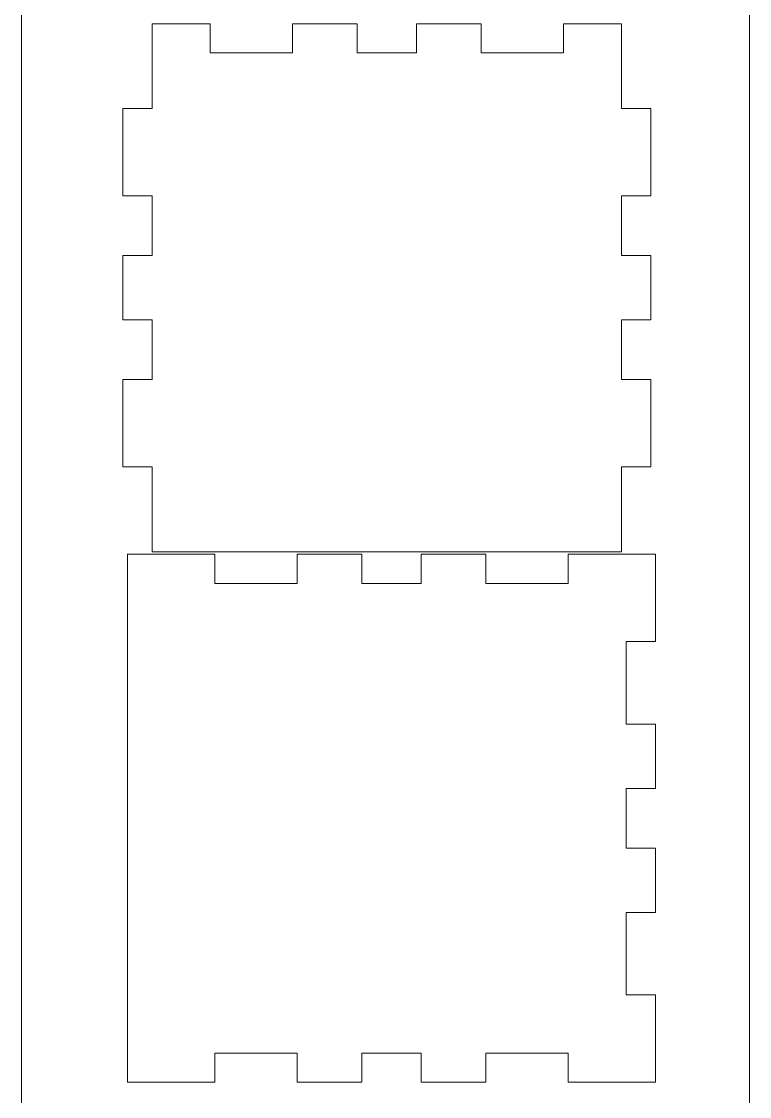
# Model space of a CAD drawing. Header units: inches. Extents: x -60.4 to -14.9, y -20.3 to 14.1.
# Drawn here: x -46.51 to -40.64, y -4.78 to 3.89 of the extents above; entities that cross this region are included whole.
import ezdxf

# ---------------------------------------------------------------- set-up
doc = ezdxf.new("R2010")
doc.units = ezdxf.units.IN
doc.header["$MEASUREMENT"] = 0
doc.layers.add('Master Desktop', color=7, linetype='Continuous', plot=False)

msp = doc.modelspace()

# ---------------------------------------------------------------- linework, layer by layer
at = {"layer": 'Master Desktop', "lineweight": 9}
msp.add_lwpolyline([(-46.51, -9.2133), (-40.6429, -9.2133), (-40.6429, 14.0724), (-46.51, 14.0724), (-46.51, -9.2133)], close=True, dxfattribs=at)
for points, knots in [([(-42.1421, -0.386), (-42.1421, -0.386), (-41.6741, -0.386), (-41.6741, -0.386), (-41.6741, -0.386), (-41.6741, -0.386), (-41.6741, 0.298), (-41.6741, 0.298), (-41.6741, 0.298), (-41.6741, 0.298), (-41.4381, 0.298), (-41.4381, 0.298), (-41.4381, 0.298), (-41.4381, 0.298), (-41.4381, 1.002), (-41.4381, 1.002), (-41.4381, 1.002), (-41.4381, 1.002), (-41.6741, 1.002), (-41.6741, 1.002), (-41.6741, 1.002), (-41.6741, 1.002), (-41.6741, 1.482), (-41.6741, 1.482), (-41.6741, 1.482), (-41.6741, 1.482), (-41.4381, 1.482), (-41.4381, 1.482), (-41.4381, 1.482), (-41.4381, 1.482), (-41.4381, 2.002), (-41.4381, 2.002), (-41.4381, 2.002), (-41.4381, 2.002), (-41.6741, 2.002), (-41.6741, 2.002), (-41.6741, 2.002), (-41.6741, 2.002), (-41.6741, 2.482), (-41.6741, 2.482), (-41.6741, 2.482), (-41.6741, 2.482), (-41.4381, 2.482), (-41.4381, 2.482), (-41.4381, 2.482), (-41.4381, 2.482), (-41.4381, 3.186), (-41.4381, 3.186), (-41.4381, 3.186), (-41.4381, 3.186), (-41.6741, 3.186), (-41.6741, 3.186), (-41.6741, 3.186), (-41.6741, 3.186), (-41.6741, 3.87), (-41.6741, 3.87), (-41.6741, 3.87), (-41.6741, 3.87), (-42.1421, 3.87), (-42.1421, 3.87), (-42.1421, 3.87), (-42.1421, 3.87), (-42.1421, 3.634), (-42.1421, 3.634), (-42.1421, 3.634), (-42.1421, 3.634), (-42.8061, 3.634), (-42.8061, 3.634), (-42.8061, 3.634), (-42.8061, 3.634), (-42.8061, 3.87), (-42.8061, 3.87), (-42.8061, 3.87), (-42.8061, 3.87), (-43.3261, 3.87), (-43.3261, 3.87), (-43.3261, 3.87), (-43.3261, 3.87), (-43.3261, 3.634), (-43.3261, 3.634), (-43.3261, 3.634), (-43.3261, 3.634), (-43.8061, 3.634), (-43.8061, 3.634), (-43.8061, 3.634), (-43.8061, 3.634), (-43.8061, 3.87), (-43.8061, 3.87), (-43.8061, 3.87), (-43.8061, 3.87), (-44.3261, 3.87), (-44.3261, 3.87), (-44.3261, 3.87), (-44.3261, 3.87), (-44.3261, 3.634), (-44.3261, 3.634), (-44.3261, 3.634), (-44.3261, 3.634), (-44.9901, 3.634), (-44.9901, 3.634), (-44.9901, 3.634), (-44.9901, 3.634), (-44.9901, 3.87), (-44.9901, 3.87), (-44.9901, 3.87), (-44.9901, 3.87), (-45.4581, 3.87), (-45.4581, 3.87), (-45.4581, 3.87), (-45.4581, 3.87), (-45.4581, 3.186), (-45.4581, 3.186), (-45.4581, 3.186), (-45.4581, 3.186), (-45.6941, 3.186), (-45.6941, 3.186), (-45.6941, 3.186), (-45.6941, 3.186), (-45.6941, 2.482), (-45.6941, 2.482), (-45.6941, 2.482), (-45.6941, 2.482), (-45.4581, 2.482), (-45.4581, 2.482), (-45.4581, 2.482), (-45.4581, 2.482), (-45.4581, 2.002), (-45.4581, 2.002), (-45.4581, 2.002), (-45.4581, 2.002), (-45.6941, 2.002), (-45.6941, 2.002), (-45.6941, 2.002), (-45.6941, 2.002), (-45.6941, 1.482), (-45.6941, 1.482), (-45.6941, 1.482), (-45.6941, 1.482), (-45.4581, 1.482), (-45.4581, 1.482), (-45.4581, 1.482), (-45.4581, 1.482), (-45.4581, 1.002), (-45.4581, 1.002), (-45.4581, 1.002), (-45.4581, 1.002), (-45.6941, 1.002), (-45.6941, 1.002), (-45.6941, 1.002), (-45.6941, 1.002), (-45.6941, 0.298), (-45.6941, 0.298), (-45.6941, 0.298), (-45.6941, 0.298), (-45.4581, 0.298), (-45.4581, 0.298), (-45.4581, 0.298), (-45.4581, 0.298), (-45.4581, -0.386), (-45.4581, -0.386), (-45.4581, -0.386), (-45.4581, -0.386), (-44.9901, -0.386), (-44.9901, -0.386), (-44.9901, -0.386), (-44.9901, -0.386), (-42.1421, -0.386), (-42.1421, -0.386)], [0, 0, 0, 0, 0.023256, 0.023256, 0.023256, 0.023256, 0.046512, 0.046512, 0.046512, 0.046512, 0.069767, 0.069767, 0.069767, 0.069767, 0.093023, 0.093023, 0.093023, 0.093023, 0.116279, 0.116279, 0.116279, 0.116279, 0.139535, 0.139535, 0.139535, 0.139535, 0.162791, 0.162791, 0.162791, 0.162791, 0.186047, 0.186047, 0.186047, 0.186047, 0.209302, 0.209302, 0.209302, 0.209302, 0.232558, 0.232558, 0.232558, 0.232558, 0.255814, 0.255814, 0.255814, 0.255814, 0.27907, 0.27907, 0.27907, 0.27907, 0.302326, 0.302326, 0.302326, 0.302326, 0.325581, 0.325581, 0.325581, 0.325581, 0.348837, 0.348837, 0.348837, 0.348837, 0.372093, 0.372093, 0.372093, 0.372093, 0.395349, 0.395349, 0.395349, 0.395349, 0.418605, 0.418605, 0.418605, 0.418605, 0.44186, 0.44186, 0.44186, 0.44186, 0.465116, 0.465116, 0.465116, 0.465116, 0.488372, 0.488372, 0.488372, 0.488372, 0.511628, 0.511628, 0.511628, 0.511628, 0.534884, 0.534884, 0.534884, 0.534884, 0.55814, 0.55814, 0.55814, 0.55814, 0.581395, 0.581395, 0.581395, 0.581395, 0.604651, 0.604651, 0.604651, 0.604651, 0.627907, 0.627907, 0.627907, 0.627907, 0.651163, 0.651163, 0.651163, 0.651163, 0.674419, 0.674419, 0.674419, 0.674419, 0.697674, 0.697674, 0.697674, 0.697674, 0.72093, 0.72093, 0.72093, 0.72093, 0.744186, 0.744186, 0.744186, 0.744186, 0.767442, 0.767442, 0.767442, 0.767442, 0.790698, 0.790698, 0.790698, 0.790698, 0.813953, 0.813953, 0.813953, 0.813953, 0.837209, 0.837209, 0.837209, 0.837209, 0.860465, 0.860465, 0.860465, 0.860465, 0.883721, 0.883721, 0.883721, 0.883721, 0.906977, 0.906977, 0.906977, 0.906977, 0.930233, 0.930233, 0.930233, 0.930233, 0.953488, 0.953488, 0.953488, 0.953488, 1, 1, 1, 1]), ([(-45.6563, -3.959), (-45.6563, -3.959), (-45.6563, -4.663), (-45.6563, -4.663), (-45.6563, -4.663), (-45.6563, -4.663), (-44.9523, -4.663), (-44.9523, -4.663), (-44.9523, -4.663), (-44.9523, -4.663), (-44.9523, -4.427), (-44.9523, -4.427), (-44.9523, -4.427), (-44.9523, -4.427), (-44.2883, -4.427), (-44.2883, -4.427), (-44.2883, -4.427), (-44.2883, -4.427), (-44.2883, -4.663), (-44.2883, -4.663), (-44.2883, -4.663), (-44.2883, -4.663), (-43.7683, -4.663), (-43.7683, -4.663), (-43.7683, -4.663), (-43.7683, -4.663), (-43.7683, -4.427), (-43.7683, -4.427), (-43.7683, -4.427), (-43.7683, -4.427), (-43.2883, -4.427), (-43.2883, -4.427), (-43.2883, -4.427), (-43.2883, -4.427), (-43.2883, -4.663), (-43.2883, -4.663), (-43.2883, -4.663), (-43.2883, -4.663), (-42.7683, -4.663), (-42.7683, -4.663), (-42.7683, -4.663), (-42.7683, -4.663), (-42.7683, -4.427), (-42.7683, -4.427), (-42.7683, -4.427), (-42.7683, -4.427), (-42.1043, -4.427), (-42.1043, -4.427), (-42.1043, -4.427), (-42.1043, -4.427), (-42.1043, -4.663), (-42.1043, -4.663), (-42.1043, -4.663), (-42.1043, -4.663), (-41.4003, -4.663), (-41.4003, -4.663), (-41.4003, -4.663), (-41.4003, -4.663), (-41.4003, -3.959), (-41.4003, -3.959), (-41.4003, -3.959), (-41.4003, -3.959), (-41.6363, -3.959), (-41.6363, -3.959), (-41.6363, -3.959), (-41.6363, -3.959), (-41.6363, -3.295), (-41.6363, -3.295), (-41.6363, -3.295), (-41.6363, -3.295), (-41.4003, -3.295), (-41.4003, -3.295), (-41.4003, -3.295), (-41.4003, -3.295), (-41.4003, -2.775), (-41.4003, -2.775), (-41.4003, -2.775), (-41.4003, -2.775), (-41.6363, -2.775), (-41.6363, -2.775), (-41.6363, -2.775), (-41.6363, -2.775), (-41.6363, -2.295), (-41.6363, -2.295), (-41.6363, -2.295), (-41.6363, -2.295), (-41.4003, -2.295), (-41.4003, -2.295), (-41.4003, -2.295), (-41.4003, -2.295), (-41.4003, -1.775), (-41.4003, -1.775), (-41.4003, -1.775), (-41.4003, -1.775), (-41.6363, -1.775), (-41.6363, -1.775), (-41.6363, -1.775), (-41.6363, -1.775), (-41.6363, -1.111), (-41.6363, -1.111), (-41.6363, -1.111), (-41.6363, -1.111), (-41.4003, -1.111), (-41.4003, -1.111), (-41.4003, -1.111), (-41.4003, -1.111), (-41.4003, -0.407), (-41.4003, -0.407), (-41.4003, -0.407), (-41.4003, -0.407), (-42.1043, -0.407), (-42.1043, -0.407), (-42.1043, -0.407), (-42.1043, -0.407), (-42.1043, -0.643), (-42.1043, -0.643), (-42.1043, -0.643), (-42.1043, -0.643), (-42.7683, -0.643), (-42.7683, -0.643), (-42.7683, -0.643), (-42.7683, -0.643), (-42.7683, -0.407), (-42.7683, -0.407), (-42.7683, -0.407), (-42.7683, -0.407), (-43.2883, -0.407), (-43.2883, -0.407), (-43.2883, -0.407), (-43.2883, -0.407), (-43.2883, -0.643), (-43.2883, -0.643), (-43.2883, -0.643), (-43.2883, -0.643), (-43.7683, -0.643), (-43.7683, -0.643), (-43.7683, -0.643), (-43.7683, -0.643), (-43.7683, -0.407), (-43.7683, -0.407), (-43.7683, -0.407), (-43.7683, -0.407), (-44.2883, -0.407), (-44.2883, -0.407), (-44.2883, -0.407), (-44.2883, -0.407), (-44.2883, -0.643), (-44.2883, -0.643), (-44.2883, -0.643), (-44.2883, -0.643), (-44.9523, -0.643), (-44.9523, -0.643), (-44.9523, -0.643), (-44.9523, -0.643), (-44.9523, -0.407), (-44.9523, -0.407), (-44.9523, -0.407), (-44.9523, -0.407), (-45.6563, -0.407), (-45.6563, -0.407), (-45.6563, -0.407), (-45.6563, -0.407), (-45.6563, -1.111), (-45.6563, -1.111)], [0, 0, 0, 0, 0.02381, 0.02381, 0.02381, 0.02381, 0.047619, 0.047619, 0.047619, 0.047619, 0.071429, 0.071429, 0.071429, 0.071429, 0.095238, 0.095238, 0.095238, 0.095238, 0.119048, 0.119048, 0.119048, 0.119048, 0.142857, 0.142857, 0.142857, 0.142857, 0.166667, 0.166667, 0.166667, 0.166667, 0.190476, 0.190476, 0.190476, 0.190476, 0.214286, 0.214286, 0.214286, 0.214286, 0.238095, 0.238095, 0.238095, 0.238095, 0.261905, 0.261905, 0.261905, 0.261905, 0.285714, 0.285714, 0.285714, 0.285714, 0.309524, 0.309524, 0.309524, 0.309524, 0.333333, 0.333333, 0.333333, 0.333333, 0.357143, 0.357143, 0.357143, 0.357143, 0.380952, 0.380952, 0.380952, 0.380952, 0.404762, 0.404762, 0.404762, 0.404762, 0.428571, 0.428571, 0.428571, 0.428571, 0.452381, 0.452381, 0.452381, 0.452381, 0.47619, 0.47619, 0.47619, 0.47619, 0.5, 0.5, 0.5, 0.5, 0.52381, 0.52381, 0.52381, 0.52381, 0.547619, 0.547619, 0.547619, 0.547619, 0.571429, 0.571429, 0.571429, 0.571429, 0.595238, 0.595238, 0.595238, 0.595238, 0.619048, 0.619048, 0.619048, 0.619048, 0.642857, 0.642857, 0.642857, 0.642857, 0.666667, 0.666667, 0.666667, 0.666667, 0.690476, 0.690476, 0.690476, 0.690476, 0.714286, 0.714286, 0.714286, 0.714286, 0.738095, 0.738095, 0.738095, 0.738095, 0.761905, 0.761905, 0.761905, 0.761905, 0.785714, 0.785714, 0.785714, 0.785714, 0.809524, 0.809524, 0.809524, 0.809524, 0.833333, 0.833333, 0.833333, 0.833333, 0.857143, 0.857143, 0.857143, 0.857143, 0.880952, 0.880952, 0.880952, 0.880952, 0.904762, 0.904762, 0.904762, 0.904762, 0.928571, 0.928571, 0.928571, 0.928571, 0.952381, 0.952381, 0.952381, 0.952381, 1, 1, 1, 1])]:
    msp.add_open_spline(points, degree=3, knots=knots, dxfattribs=at)
msp.add_open_spline([(-45.6563, -1.111), (-45.6563, -1.111), (-45.6563, -3.959), (-45.6563, -3.959)], degree=3, dxfattribs=at)

doc.saveas('drawing.dxf')
